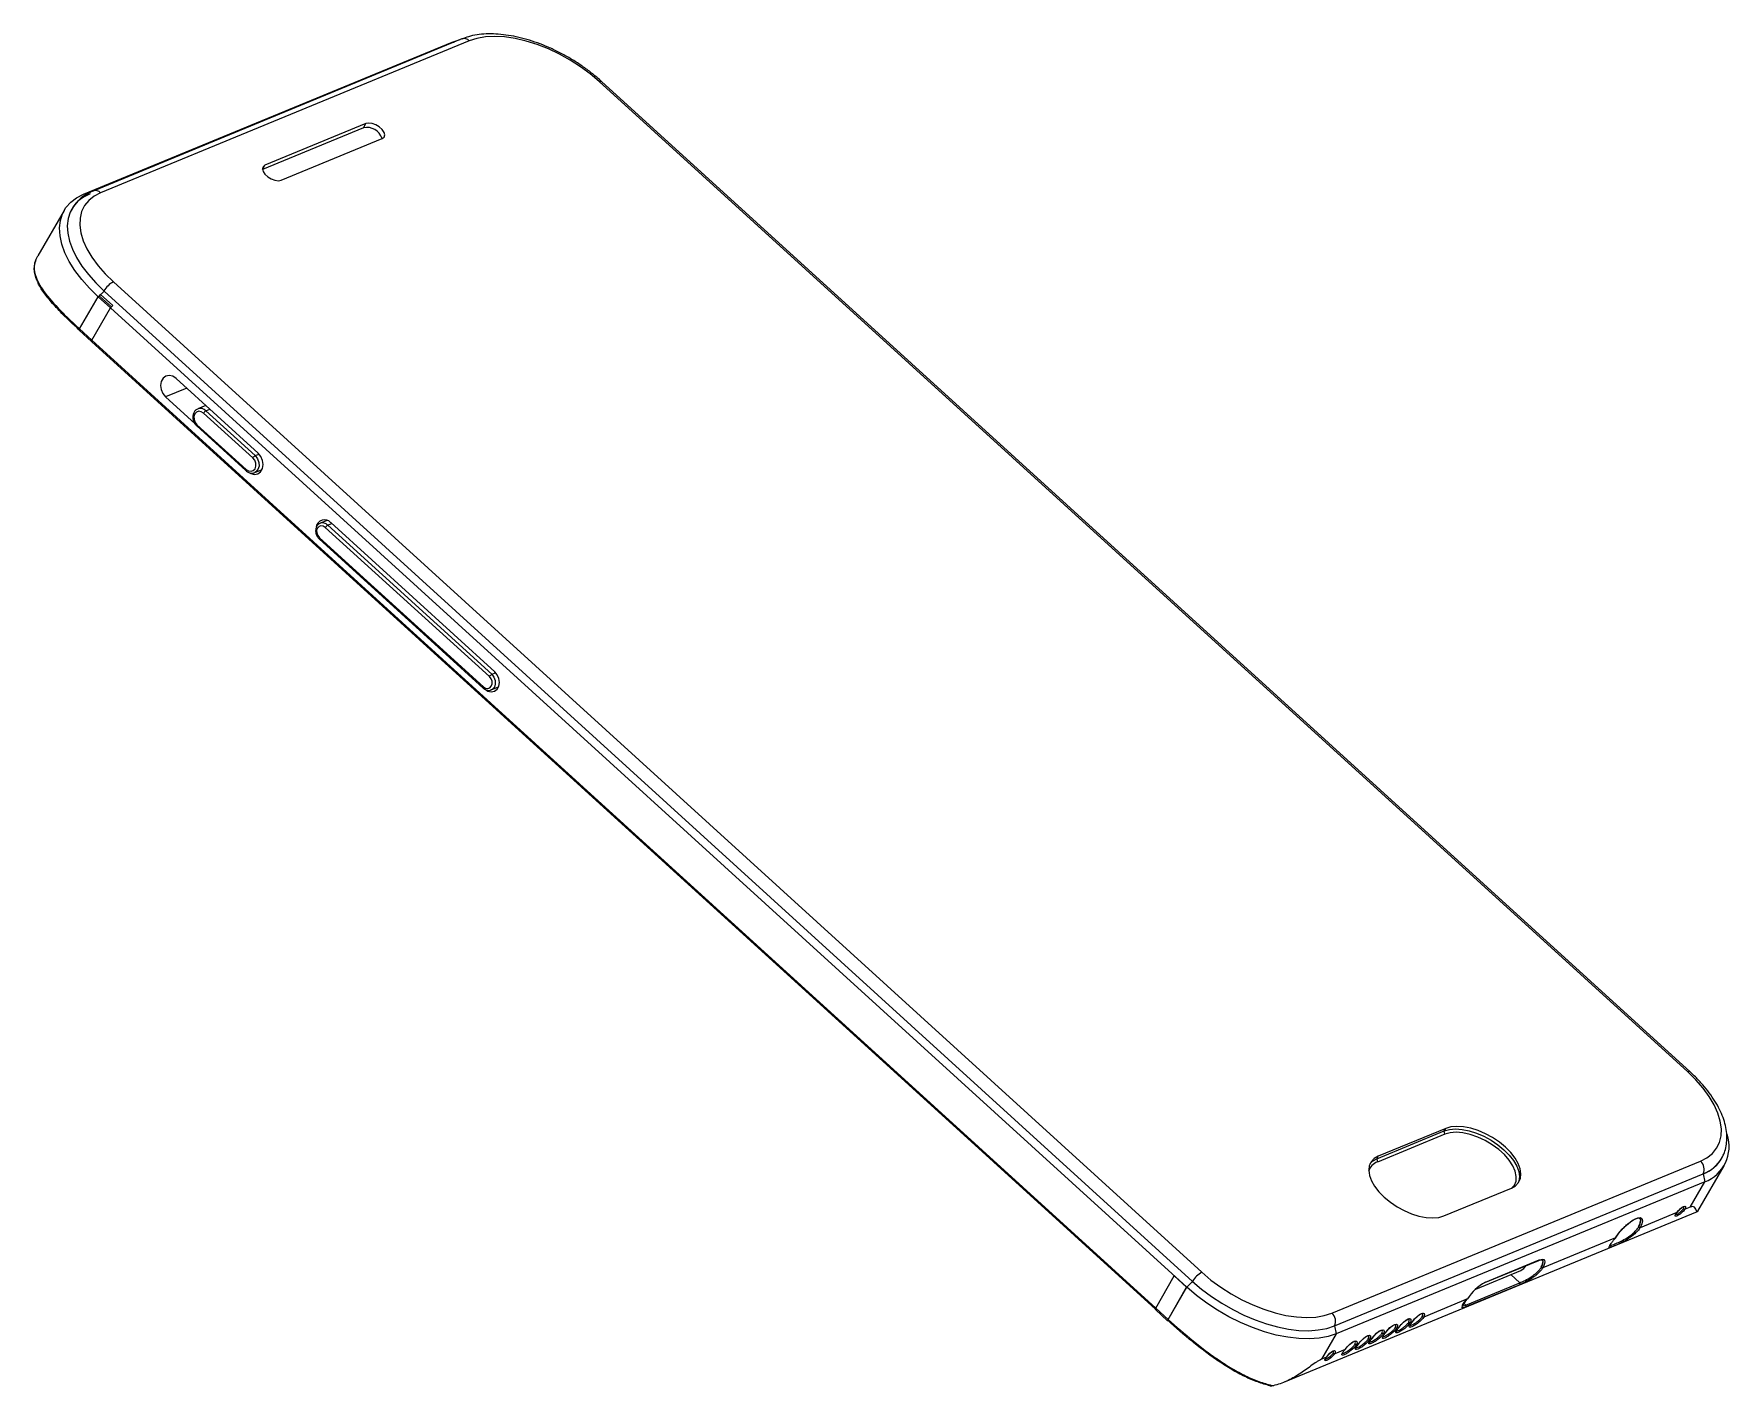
# Model space of a CAD drawing. Header units: millimetres. Extents: x -71 to 74, y -55 to 60.
import ezdxf

# ---------------------------------------------------------------- set-up
doc = ezdxf.new("R2010")
doc.units = ezdxf.units.MM

msp = doc.modelspace()

# ---------------------------------------------------------------- linework, layer by layer
at = {"color": 7, "linetype": 'Continuous', "lineweight": 15}
for p, q in [((-66.62, 46.65), (-35.15, 59.64)), ((-34.34, 59.92), (-65.8, 46.93)), ((-33.69, 59.76), (-65.16, 46.78)), ((70.33, -28.32), (-22.6, 56.28)), ((70.53, -28.31), (-22.4, 56.29)), ((-42.73, 52.33), (-51.35, 48.77)), ((-42.52, 52.69), (-51.15, 49.13)), ((-42.73, 52.33), (-42.52, 52.69)), ((-49.75, 47.86), (-41.12, 51.42)), ((-68.28, 45.28), (-70.52, 41.39)), ((-70.7, 41.06), (-70.51, 41.39)), ((-64.07, 39.17), (28.85, -45.43)), ((-66.97, 35.15), (-65.38, 37.9)), ((-65.38, 37.9), (-65.25, 37.95)), ((-64.33, 36.94), (-65.38, 37.9)), ((-64.87, 38.39), (-65.37, 37.9)), ((-65.25, 37.95), (-65.17, 38.1)), ((-65.25, 37.95), (-64.24, 37.03)), ((-65.17, 38.1), (-64.12, 37.14)), ((-64.87, 38.39), (28.06, -46.21)), ((-65.92, 34.19), (-64.33, 36.94)), ((-65.91, 34.19), (-64.32, 36.95)), ((-64.32, 36.95), (-64.33, 36.94)), ((-64.12, 37.14), (-64.32, 36.95)), ((27.56, -46.7), (-64.32, 36.95)), ((-66.99, 35.04), (-65.94, 34.08)), ((-65.92, 34.19), (-66.97, 35.15)), ((-65.93, 34.09), (24.88, -48.57)), ((-51.71, 24.54), (-58.72, 30.92)), ((-59.62, 29.35), (-57.1, 27.05)), ((-56.18, 28.61), (-56.87, 28.32)), ((-52.17, 24.13), (-56.37, 27.96)), ((-56.17, 28.15), (-51.97, 24.33)), ((-56.96, 26.87), (-52.76, 23.05)), ((-56.94, 26.97), (-52.74, 23.15)), ((-52.01, 22.88), (-51.38, 23.14)), ((-45.82, 18.8), (-46.42, 18.55)), ((-31.97, 5.45), (-45.98, 18.2)), ((-45.78, 18.4), (-31.77, 5.65)), ((-31.52, 5.86), (-45.52, 18.61)), ((-46.51, 17.22), (-32.5, 4.47)), ((-46.49, 17.32), (-32.48, 4.57)), ((-31.81, 4.32), (-31.2, 4.57)), ((49.67, -33.14), (43.91, -35.51)), ((49.54, -33.36), (49.67, -33.14)), ((43.79, -35.73), (49.54, -33.36)), ((49.59, -33.63), (43.84, -36.01)), ((49.59, -33.63), (49.54, -33.36)), ((39.95, -48.92), (71.42, -35.93)), ((43.79, -35.73), (43.91, -35.51)), ((43.79, -35.73), (43.84, -36.01)), ((40.17, -50.01), (71.64, -37.03)), ((71.2, -40.22), (73.44, -36.33)), ((71.64, -37.03), (71.78, -37.71)), ((71.78, -37.71), (40.31, -50.7)), ((49.52, -40.61), (55.27, -38.24)), ((70.53, -39.87), (71.78, -37.71)), ((35.84, -54.83), (71.16, -40.25)), ((69.41, -40.33), (66.27, -41.63)), ((69.42, -40.32), (69.41, -40.33)), ((70.53, -39.87), (70.1, -40.05)), ((71.19, -40.21), (71.19, -40.23)), ((66.27, -40.84), (66.25, -40.82)), ((64.15, -42.5), (57.96, -45.06)), ((53.02, -46.31), (57.62, -44.41)), ((53.05, -46.28), (57.65, -44.38)), ((57.93, -44.39), (57.92, -44.38)), ((24.91, -48.5), (26.49, -45.74)), ((26.51, -45.74), (26.49, -45.74)), ((26.49, -45.74), (27.55, -46.7)), ((28.06, -46.21), (27.56, -46.7)), ((52.23, -46.86), (56.07, -45.28)), ((25.96, -49.46), (27.55, -46.7)), ((25.97, -49.45), (27.56, -46.7)), ((27.55, -46.7), (27.56, -46.7)), ((51.53, -47.71), (47.8, -49.25)), ((51.39, -48.23), (55.99, -46.33)), ((56, -46.49), (51.39, -48.39)), ((24.88, -48.61), (25.93, -49.57)), ((24.91, -48.5), (25.96, -49.46)), ((25.98, -49.58), (25.94, -49.57)), ((40.17, -50.01), (40.31, -50.7)), ((44.54, -50.6), (44.35, -50.68)), ((44.54, -50.59), (44.54, -50.6)), ((45.69, -50.12), (45.5, -50.2)), ((45.69, -50.12), (45.69, -50.12)), ((46.84, -49.65), (46.65, -49.73)), ((46.84, -49.65), (46.84, -49.64)), ((40.31, -50.7), (39.07, -52.85)), ((41.08, -52.02), (40.19, -52.39)), ((41.09, -52.02), (41.09, -52.02)), ((42.23, -51.55), (42.05, -51.63)), ((42.24, -51.54), (42.24, -51.55)), ((43.39, -51.07), (43.2, -51.15)), ((43.39, -51.07), (43.39, -51.07)), ((39.5, -52.67), (39.07, -52.85)), ((39.51, -52.67), (39.5, -52.67))]:
    msp.add_line(p, q, dxfattribs=at)
at = {"color": 8, "linetype": 'Continuous', "lineweight": 15}
for p, q in [((-35.15, 59.64), (-34.97, 59.65)), ((-51.35, 48.78), (-51.15, 49.13)), ((-66.62, 46.65), (-66.29, 46.68)), ((-65.91, 34.19), (24.91, -48.49)), ((-57.81, 30.09), (-59.62, 29.35)), ((-56.17, 28.15), (-55.83, 28.29)), ((-51.97, 24.33), (-51.64, 24.46)), ((-45.78, 18.4), (-45.44, 18.54)), ((-31.77, 5.65), (-31.44, 5.78)), ((55.22, -45.63), (55.99, -46.33)), ((51.2, -48.05), (51.39, -48.23))]:
    msp.add_line(p, q, dxfattribs=at)
at = {"color": 7, "linetype": 'Continuous', "lineweight": 15, "flags": 128}
for points in [[(-35.15, 59.64), (-34.47, 59.87), (-34.46, 59.87)], [(-22.6, 56.28), (-23.37, 56.94), (-24.2, 57.55), (-25.08, 58.11), (-26, 58.62), (-26.94, 59.07), (-27.9, 59.44), (-28.84, 59.74), (-29.77, 59.95), (-30.67, 60.09), (-31.52, 60.14), (-32.32, 60.1), (-33.05, 59.97), (-33.69, 59.76)], [(-41.12, 51.42), (-40.97, 51.54), (-40.91, 51.72), (-40.97, 51.94), (-41.13, 52.18), (-41.38, 52.4), (-41.67, 52.58), (-41.99, 52.7), (-42.28, 52.74), (-42.52, 52.69)], [(-51.15, 49.13), (-51.3, 49.01), (-51.35, 48.83), (-51.3, 48.61), (-51.14, 48.37), (-50.89, 48.15), (-50.6, 47.97), (-50.28, 47.85), (-49.99, 47.81), (-49.75, 47.86)], [(-65.37, 37.9), (-66.12, 38.63), (-66.78, 39.38), (-67.36, 40.14), (-67.84, 40.91), (-68.21, 41.66), (-68.48, 42.4), (-68.63, 43.11), (-68.68, 43.78), (-68.6, 44.41), (-68.42, 44.99), (-68.12, 45.51), (-67.72, 45.97), (-67.22, 46.35), (-66.62, 46.65)], [(-66.06, 46.7), (-66.63, 46.41), (-67.11, 46.05), (-67.49, 45.62), (-67.77, 45.12), (-67.94, 44.57), (-68.01, 43.97), (-67.97, 43.33), (-67.82, 42.66), (-67.57, 41.96), (-67.21, 41.24), (-66.76, 40.52), (-66.21, 39.79), (-65.58, 39.08), (-64.87, 38.39)], [(-65.16, 46.78), (-65.72, 46.49), (-66.18, 46.12), (-66.54, 45.69), (-66.79, 45.18), (-66.92, 44.62), (-66.94, 44.01), (-66.85, 43.36), (-66.64, 42.68), (-66.33, 41.98), (-65.91, 41.27), (-65.38, 40.55), (-64.77, 39.85), (-64.07, 39.17)], [(-67.66, 45.34), (-67.77, 45.12), (-67.94, 44.57), (-68.01, 43.97), (-67.97, 43.33), (-67.82, 42.66), (-67.57, 41.96), (-67.21, 41.24), (-66.76, 40.52), (-66.21, 39.79), (-65.58, 39.08), (-64.87, 38.39)], [(-66.99, 35.04), (-66.99, 35.04), (-67, 35.05), (-67, 35.07), (-66.99, 35.08), (-66.99, 35.1), (-66.98, 35.12), (-66.97, 35.15)], [(-65.93, 34.07), (-65.94, 34.08), (-65.94, 34.09), (-65.95, 34.1), (-65.95, 34.11), (-65.94, 34.13), (-65.94, 34.15), (-65.93, 34.17), (-65.92, 34.19)], [(-65.93, 34.09), (-65.93, 34.1), (-65.93, 34.11), (-65.93, 34.12), (-65.93, 34.14), (-65.92, 34.16), (-65.92, 34.17), (-65.91, 34.19)], [(-58.72, 30.92), (-59, 31.11), (-59.31, 31.17), (-59.59, 31.12), (-59.83, 30.94), (-59.99, 30.67), (-60.05, 30.33), (-60, 29.97), (-59.85, 29.63), (-59.62, 29.35)], [(-56.37, 27.96), (-56.57, 28.08), (-56.79, 28.12), (-56.98, 28.05), (-57.13, 27.89), (-57.2, 27.67), (-57.19, 27.42), (-57.1, 27.17), (-56.94, 26.97)], [(-52.74, 23.15), (-52.54, 23.02), (-52.32, 22.99), (-52.13, 23.05), (-51.98, 23.21), (-51.91, 23.43), (-51.92, 23.68), (-52.01, 23.93), (-52.17, 24.13)], [(-52.51, 22.88), (-52.34, 22.79), (-52.03, 22.72), (-51.74, 22.77), (-51.51, 22.95), (-51.35, 23.22), (-51.29, 23.56), (-51.34, 23.92), (-51.48, 24.26), (-51.71, 24.54)], [(-45.98, 18.2), (-46.16, 18.31), (-46.35, 18.34), (-46.52, 18.28), (-46.65, 18.14), (-46.72, 17.95), (-46.71, 17.72), (-46.63, 17.5), (-46.49, 17.32)], [(-32.27, 4.32), (-32.1, 4.22), (-31.81, 4.16), (-31.55, 4.21), (-31.32, 4.38), (-31.18, 4.63), (-31.12, 4.94), (-31.17, 5.28), (-31.3, 5.6), (-31.52, 5.86)], [(-32.48, 4.57), (-32.3, 4.46), (-32.11, 4.43), (-31.94, 4.49), (-31.81, 4.63), (-31.74, 4.83), (-31.75, 5.05), (-31.83, 5.27), (-31.97, 5.45)], [(71.42, -35.93), (71.97, -35.64), (72.44, -35.28), (72.79, -34.84), (73.04, -34.34), (73.18, -33.78), (73.2, -33.17), (73.11, -32.52), (72.9, -31.84), (72.59, -31.13), (72.16, -30.42), (71.64, -29.71), (71.03, -29), (70.33, -28.32)], [(49.54, -33.36), (49.98, -33.23), (50.49, -33.19), (51.06, -33.23), (51.67, -33.35), (52.3, -33.54), (52.93, -33.81), (53.54, -34.15), (54.12, -34.53), (54.64, -34.96), (55.09, -35.42), (55.46, -35.89), (55.73, -36.36), (55.9, -36.82), (55.96, -37.25), (55.92, -37.64), (55.86, -37.8)], [(55.27, -38.24), (55.62, -38.04), (55.89, -37.76), (56.04, -37.42), (56.09, -37.03), (56.03, -36.6), (55.86, -36.14), (55.59, -35.67), (55.22, -35.2), (54.77, -34.74), (54.25, -34.31), (53.67, -33.93), (53.06, -33.59), (52.43, -33.32), (51.8, -33.13), (51.19, -33.01), (50.62, -32.97), (50.11, -33.01), (49.67, -33.14)], [(55.35, -38.2), (55.53, -37.99), (55.67, -37.64), (55.69, -37.24), (55.6, -36.8), (55.4, -36.33), (55.09, -35.85), (54.68, -35.38), (54.19, -34.93), (53.63, -34.53), (53.03, -34.17), (52.4, -33.88), (51.76, -33.66), (51.14, -33.52), (50.56, -33.47), (50.04, -33.51), (49.59, -33.63)], [(43.91, -35.51), (43.56, -35.72), (43.3, -35.99), (43.14, -36.33), (43.09, -36.72), (43.15, -37.15), (43.32, -37.61), (43.59, -38.08), (43.96, -38.56), (44.41, -39.01), (44.94, -39.44), (45.51, -39.83), (46.12, -40.16), (46.75, -40.43), (47.38, -40.63), (47.99, -40.75), (48.56, -40.78), (49.07, -40.74), (49.52, -40.61)], [(43.19, -36.18), (43.43, -35.94), (43.79, -35.73)], [(69.41, -40.33), (69.54, -40.16), (69.69, -40.01), (69.84, -39.88), (69.98, -39.8), (70.09, -39.78), (70.14, -39.82), (70.15, -39.91), (70.1, -40.05)], [(64.15, -42.5), (64.42, -42.12), (64.74, -41.74), (65.09, -41.4), (65.44, -41.11), (65.78, -40.9), (66.06, -40.78), (66.28, -40.76), (66.42, -40.85), (66.47, -41.03), (66.42, -41.3), (66.27, -41.63)], [(57.65, -44.38), (57.81, -44.33), (57.94, -44.32), (58.04, -44.35), (58.1, -44.43), (58.12, -44.54), (58.1, -44.68), (58.05, -44.86), (57.96, -45.06)], [(28.06, -46.21), (28.83, -46.87), (29.67, -47.5), (30.56, -48.08), (31.48, -48.62), (32.43, -49.09), (33.4, -49.5), (34.36, -49.83), (35.31, -50.1), (36.25, -50.28), (37.14, -50.39), (37.99, -50.42), (38.79, -50.36), (39.52, -50.23), (40.17, -50.01)], [(28.06, -46.21), (28.83, -46.87), (29.67, -47.5), (30.56, -48.08), (31.48, -48.62), (32.43, -49.09), (33.4, -49.5), (34.36, -49.83), (35.31, -50.1), (36.25, -50.28), (37.14, -50.39), (37.99, -50.42), (38.79, -50.36), (39.52, -50.23), (40.17, -50.01)], [(28.85, -45.43), (29.62, -46.09), (30.46, -46.7), (31.34, -47.27), (32.26, -47.78), (33.2, -48.22), (34.15, -48.59), (35.1, -48.89), (36.03, -49.11), (36.93, -49.24), (37.78, -49.29), (38.58, -49.25), (39.3, -49.12), (39.95, -48.92)], [(40.31, -50.7), (39.62, -50.92), (38.86, -51.07), (38.02, -51.12), (37.12, -51.1), (36.18, -50.98), (35.2, -50.79), (34.19, -50.51), (33.18, -50.15), (32.16, -49.72), (31.16, -49.23), (30.19, -48.67), (29.26, -48.06), (28.38, -47.4), (27.56, -46.7)], [(24.88, -48.61), (24.88, -48.6), (24.88, -48.59), (24.88, -48.58), (24.88, -48.56), (24.88, -48.54), (24.89, -48.52), (24.91, -48.5)], [(46.84, -49.65), (47.01, -49.42), (47.22, -49.21), (47.42, -49.05), (47.61, -48.94), (47.75, -48.91), (47.84, -48.96), (47.85, -49.07), (47.8, -49.25)], [(25.94, -49.57), (25.94, -49.57), (25.93, -49.56), (25.93, -49.55), (25.93, -49.53), (25.93, -49.52), (25.94, -49.5), (25.94, -49.48), (25.96, -49.46)], [(25.96, -49.56), (25.95, -49.55), (25.94, -49.54), (25.94, -49.53), (25.94, -49.52), (25.94, -49.51), (25.95, -49.49), (25.96, -49.47), (25.97, -49.45)], [(43.39, -51.07), (43.56, -50.85), (43.76, -50.64), (43.97, -50.47), (44.16, -50.37), (44.3, -50.34), (44.39, -50.38), (44.4, -50.5), (44.35, -50.68)], [(44.54, -50.6), (44.71, -50.37), (44.91, -50.16), (45.12, -50), (45.31, -49.89), (45.45, -49.86), (45.54, -49.91), (45.55, -50.02), (45.5, -50.2)], [(45.69, -50.12), (45.86, -49.9), (46.06, -49.69), (46.27, -49.52), (46.46, -49.42), (46.6, -49.39), (46.69, -49.43), (46.7, -49.55), (46.65, -49.73)], [(41.08, -52.02), (41.26, -51.8), (41.46, -51.59), (41.67, -51.42), (41.86, -51.32), (42, -51.28), (42.09, -51.33), (42.1, -51.45), (42.05, -51.63)], [(42.23, -51.55), (42.41, -51.32), (42.61, -51.11), (42.82, -50.95), (43.01, -50.84), (43.15, -50.81), (43.24, -50.86), (43.25, -50.97), (43.2, -51.15)], [(39.5, -52.67), (39.63, -52.51), (39.77, -52.35), (39.93, -52.22), (40.07, -52.15), (40.17, -52.12), (40.23, -52.16), (40.24, -52.26), (40.19, -52.39)]]:
    msp.add_lwpolyline(points, dxfattribs=at)
at = {"color": 8, "linetype": 'Continuous', "lineweight": 15, "flags": 128}
for points in [[(-22.6, 56.28), (-22.51, 56.31), (-22.45, 56.31), (-22.4, 56.29), (-22.4, 56.29)], [(-56.96, 26.87), (-56.97, 26.88), (-56.97, 26.9), (-56.96, 26.92), (-56.96, 26.94), (-56.94, 26.97)], [(-51.97, 24.33), (-51.77, 24.06), (-51.65, 23.75), (-51.63, 23.42), (-51.73, 23.13), (-51.92, 22.93), (-52, 22.88)], [(-52.76, 23.05), (-52.77, 23.06), (-52.77, 23.07), (-52.76, 23.09), (-52.75, 23.12), (-52.74, 23.15)], [(-46.51, 17.22), (-46.51, 17.23), (-46.51, 17.25), (-46.51, 17.27), (-46.5, 17.29), (-46.49, 17.32)], [(-32.5, 4.47), (-32.51, 4.48), (-32.51, 4.5), (-32.51, 4.52), (-32.5, 4.54), (-32.48, 4.57)], [(-31.77, 5.65), (-31.59, 5.41), (-31.48, 5.11), (-31.47, 4.81), (-31.55, 4.55), (-31.73, 4.36), (-31.81, 4.32)], [(70.53, -28.31), (70.53, -28.31), (70.48, -28.29), (70.41, -28.29), (70.33, -28.32)], [(69.97, -40.01), (70.01, -39.9), (70, -39.82), (69.99, -39.81)], [(66.14, -41.59), (66.28, -41.28), (66.32, -41.03), (66.28, -40.85), (66.27, -40.84)], [(57.83, -45.02), (57.92, -44.83), (57.96, -44.67), (57.98, -44.54), (57.96, -44.43), (57.93, -44.39)], [(47.66, -49.22), (47.71, -49.07), (47.7, -48.96), (47.68, -48.95)], [(44.21, -50.65), (44.26, -50.49), (44.25, -50.39), (44.23, -50.37)], [(45.36, -50.17), (45.41, -50.02), (45.4, -49.91), (45.38, -49.9)], [(46.51, -49.7), (46.56, -49.54), (46.55, -49.44), (46.53, -49.42)], [(41.91, -51.59), (41.96, -51.44), (41.95, -51.34), (41.93, -51.32)], [(43.06, -51.12), (43.11, -50.97), (43.1, -50.86), (43.08, -50.84)], [(40.06, -52.36), (40.1, -52.24), (40.09, -52.17), (40.08, -52.15)]]:
    msp.add_lwpolyline(points, dxfattribs=at)
at = {"color": 8, "linetype": 'Continuous', "lineweight": 15}
for centre, radius, start, end in [((-34.13, 59.34), 0.609, 43.7382, 109.4845), ((-65.6, 46.36), 0.609, 43.7374, 109.4994), ((-56.65, 27.7), 0.661, 43.5664, 109.9407), ((-46.22, 17.98), 0.606, 43.5732, 109.8138)]:
    msp.add_arc(centre, radius, start, end, dxfattribs=at)
at = {"color": 7, "linetype": 'Continuous', "lineweight": 15}
for centre, radius, start, end in [((-42.44, 50.98), 1.38, 18.4472, 102.1593), ((-63.13, 37.4), 2.01, 118.0764, 150.3112), ((-55.94, 27.71), 0.501, 118.0764, 150.3112), ((-51.74, 23.88), 0.501, 118.0764, 150.3112), ((-46.05, 18.14), 0.709, 42.426, 172.1279), ((-45.54, 17.95), 0.501, 118.0764, 150.3112), ((-31.54, 5.2), 0.501, 118.0764, 150.3112), ((70.63, -34.69), 3.23, 290.8197, 18.423), ((44.24, -37.12), 1.19, 109.72, 165.3796), ((70.8, -36.63), 0.928, 334.3761, 48.5137), ((70.57, -34.14), 3.08, 290.3809, 333.4107), ((70.55, -34.12), 3.11, 290.4852, 330.0402), ((55.48, -44.18), 1.25, 298.0945, 326.9155), ((57.6, -44.35), 0.0659, 292.9981, 330.9653), ((29.8, -47.2), 2.01, 118.0764, 150.3112), ((54.92, -49.79), 3.98, 117.9776, 148.515), ((53, -46.24), 0.0659, 292.9981, 330.9653), ((55.92, -46.41), 0.105, 312.0072, 51.5991), ((39.34, -49.61), 0.928, 334.3761, 48.5137), ((51.32, -48.31), 0.105, 312.0072, 51.5991)]:
    msp.add_arc(centre, radius, start, end, dxfattribs=at)
for points, knots in [([(-22.4, 56.29), (-22.52, 56.4), (-22.89, 56.72), (-23.53, 57.24), (-24.34, 57.81), (-25.19, 58.33), (-26.07, 58.81), (-26.96, 59.23), (-27.87, 59.59), (-28.78, 59.88), (-29.68, 60.11), (-30.57, 60.27), (-31.43, 60.35), (-32.25, 60.36), (-33.04, 60.28), (-33.74, 60.14), (-34.15, 59.99), (-34.34, 59.92)], [0, 0, 0, 0, 0.036597, 0.1057602, 0.1748426, 0.2438671, 0.31288, 0.3819209, 0.4510294, 0.520255, 0.5896483, 0.659259, 0.7291292, 0.7992775, 0.8696659, 0.9400901, 1, 1, 1, 1]), ([(-65.8, 46.93), (-65.92, 46.88), (-66.24, 46.74), (-66.71, 46.45), (-67.17, 46.03), (-67.49, 45.65), (-67.62, 45.4), (-67.65, 45.33)], [0, 0, 0, 0, 0.143019, 0.400721, 0.653149, 0.898953, 1, 1, 1, 1]), ([(-70.7, 41.04), (-70.75, 40.92), (-70.84, 40.66), (-70.87, 40.23), (-70.81, 39.78), (-70.69, 39.46), (-70.63, 39.3)], [0, 0, 0, 0, 0.230546, 0.486908, 0.745892, 1, 1, 1, 1]), ([(-70.7, 41.06), (-70.78, 40.89), (-70.82, 40.7), (-70.85, 40.31), (-70.83, 40.1), (-70.73, 39.67), (-70.64, 39.45), (-70.42, 39), (-70.28, 38.76), (-69.77, 38.01), (-69.33, 37.49), (-68.52, 36.65), (-68.23, 36.36), (-67.62, 35.76), (-67.3, 35.46), (-66.96, 35.15)], [0, 0, 0, 0, 0.125, 0.125, 0.25, 0.25, 0.375, 0.375, 0.5, 0.5, 0.75, 0.75, 0.875, 0.875, 1, 1, 1, 1]), ([(-66.97, 35.05), (-67.23, 35.29), (-67.76, 35.78), (-68.59, 36.59), (-69.42, 37.48), (-70.1, 38.37), (-70.47, 38.94), (-70.54, 39.18), (-70.54, 39.19)], [0, 0, 0, 0, 0.1545604, 0.3118033, 0.5397117, 0.7751549, 0.9963647, 1, 1, 1, 1]), ([(-56.87, 28.3), (-56.93, 28.28), (-57.05, 28.23), (-57.2, 28.04), (-57.29, 27.79), (-57.3, 27.5), (-57.22, 27.2), (-57.09, 26.99), (-56.99, 26.9), (-56.96, 26.87)], [0, 0, 0, 0, 0.105229, 0.265117, 0.4259, 0.591541, 0.761193, 0.933216, 1, 1, 1, 1]), ([(-52.76, 23.05), (-52.72, 23.01), (-52.6, 22.91), (-52.37, 22.83), (-52.14, 22.82), (-52.04, 22.88), (-52.01, 22.89)], [0, 0, 0, 0, 0.192498, 0.538853, 0.881765, 1, 1, 1, 1]), ([(-46.42, 18.54), (-46.47, 18.52), (-46.6, 18.46), (-46.73, 18.28), (-46.82, 18.03), (-46.81, 17.75), (-46.72, 17.48), (-46.6, 17.31), (-46.52, 17.23), (-46.51, 17.22)], [0, 0, 0, 0, 0.1147639, 0.2792888, 0.4467955, 0.6199403, 0.7976939, 0.9681856, 1, 1, 1, 1]), ([(-32.5, 4.47), (-32.46, 4.44), (-32.34, 4.34), (-32.13, 4.27), (-31.93, 4.27), (-31.83, 4.32), (-31.81, 4.33)], [0, 0, 0, 0, 0.203011, 0.566228, 0.887715, 1, 1, 1, 1]), ([(73.24, -35.65), (73.29, -35.55), (73.45, -35.28), (73.59, -34.79), (73.68, -34.19), (73.67, -33.56), (73.56, -32.9), (73.36, -32.22), (73.06, -31.52), (72.66, -30.81), (72.18, -30.11), (71.62, -29.41), (71.07, -28.82), (70.68, -28.46), (70.53, -28.31)], [0, 0, 0, 0, 0.048927, 0.132626, 0.216771, 0.302424, 0.390146, 0.479883, 0.571103, 0.663123, 0.755368, 0.847479, 0.939359, 1, 1, 1, 1]), ([(70.1, -40.05), (70.02, -40.16), (69.9, -40.28), (69.64, -40.5), (69.49, -40.59), (69.29, -40.67), (69.24, -40.66), (69.25, -40.55), (69.31, -40.45), (69.41, -40.33)], [0, 0, 0, 0, 0.25, 0.25, 0.5, 0.5, 0.75, 0.75, 1, 1, 1, 1]), ([(69.42, -40.33), (69.44, -40.3), (69.5, -40.22), (69.61, -40.08), (69.76, -39.95), (69.89, -39.86), (69.97, -39.82), (70.01, -39.82), (70, -39.81), (70, -39.81)], [0, 0, 0, 0, 0.116916, 0.306626, 0.50171, 0.694306, 0.845398, 0.972701, 1, 1, 1, 1]), ([(70.1, -40.05), (70.09, -40.05), (70.08, -40.05), (70.07, -40.05), (70.06, -40.06), (70.05, -40.06), (70.04, -40.05), (70.03, -40.05), (70.02, -40.05), (70.01, -40.04), (70, -40.04), (69.99, -40.03), (69.98, -40.03), (69.98, -40.02), (69.98, -40.02), (69.97, -40.02), (69.97, -40.02), (69.97, -40.01), (69.97, -40.01)], [0, 0, 0, 0, 0.0000335251, 0.0000335251, 0.0000335251, 0.0000670493, 0.0000670493, 0.0000670493, 0.0001005906, 0.0001005906, 0.0001005906, 0.0001341925, 0.0001341925, 0.0001341925, 0.0001494867, 0.0001494867, 0.0001494867, 0.0001548692, 0.0001548692, 0.0001548692, 0.0001548692]), ([(71.16, -40.24), (71.15, -40.25), (71.12, -40.27), (71.08, -40.19), (71.02, -40.03), (70.93, -39.87), (70.78, -39.79), (70.61, -39.85), (70.53, -39.87)], [0, 0, 0, 0, 0.105651, 0.320417, 0.533746, 0.747668, 0.893769, 1, 1, 1, 1]), ([(66.27, -41.63), (66.21, -41.71), (66.14, -41.8), (65.99, -41.97), (65.9, -42.05), (65.63, -42.31), (65.42, -42.47), (65.09, -42.68), (64.98, -42.75), (64.75, -42.87), (64.64, -42.93), (64.31, -43.08), (64.11, -43.16), (63.89, -43.26), (63.82, -43.28), (63.72, -43.32), (63.69, -43.33), (63.63, -43.34), (63.62, -43.34), (63.61, -43.31), (63.61, -43.29), (63.65, -43.2), (63.71, -43.1), (63.84, -42.91), (63.89, -42.83), (64.01, -42.68), (64.08, -42.59), (64.15, -42.5)], [0, 0, 0, 0, 0.0625, 0.0625, 0.125, 0.125, 0.25, 0.25, 0.3125, 0.3125, 0.375, 0.375, 0.5, 0.5, 0.5625, 0.5625, 0.625, 0.625, 0.6875, 0.6875, 0.75, 0.75, 0.875, 0.875, 0.9375, 0.9375, 1, 1, 1, 1]), ([(63.65, -43.16), (63.64, -43.17), (63.64, -43.2), (63.76, -43.14), (64.02, -43.04), (64.4, -42.88), (64.9, -42.65), (65.41, -42.33), (65.85, -41.95), (66.05, -41.7), (66.14, -41.59)], [0, 0, 0, 0, 0.028272, 0.183321, 0.282059, 0.422097, 0.561889, 0.713035, 0.867785, 1, 1, 1, 1]), ([(64.15, -42.52), (64.19, -42.46), (64.29, -42.29), (64.51, -42.01), (64.71, -41.78), (64.82, -41.67), (64.83, -41.66)], [0, 0, 0, 0, 0.199337, 0.580012, 0.962413, 1, 1, 1, 1]), ([(64.83, -41.66), (64.92, -41.57), (65.11, -41.37), (65.41, -41.13), (65.7, -40.94), (65.95, -40.82), (66.14, -40.78), (66.23, -40.8), (66.25, -40.83), (66.26, -40.84)], [0, 0, 0, 0, 0.144358, 0.30412, 0.463027, 0.620194, 0.774128, 0.92453, 1, 1, 1, 1]), ([(66.26, -40.84), (66.27, -40.84), (66.29, -40.86), (66.3, -40.98), (66.26, -41.18), (66.18, -41.38), (66.12, -41.51), (66.1, -41.54)], [0, 0, 0, 0, 0.139207, 0.389177, 0.655036, 0.920688, 1, 1, 1, 1]), ([(66.27, -41.63), (66.26, -41.63), (66.26, -41.63), (66.25, -41.63), (66.24, -41.63), (66.23, -41.63), (66.22, -41.63), (66.21, -41.63), (66.2, -41.62), (66.19, -41.62), (66.18, -41.62), (66.17, -41.61), (66.16, -41.6), (66.16, -41.6), (66.15, -41.6), (66.15, -41.59), (66.15, -41.59), (66.14, -41.59), (66.14, -41.59)], [0, 0, 0, 0, 0.0000335314, 0.0000335314, 0.0000335314, 0.0000670612, 0.0000670612, 0.0000670612, 0.0001006149, 0.0001006149, 0.0001006149, 0.0001342263, 0.0001342263, 0.0001342263, 0.0001496447, 0.0001496447, 0.0001496447, 0.000155341, 0.000155341, 0.000155341, 0.000155341]), ([(57.62, -44.41), (57.66, -44.39), (57.76, -44.35), (57.88, -44.36), (57.91, -44.36), (57.92, -44.38), (57.92, -44.39)], [0, 0, 0, 0, 0.211191, 0.597745, 0.982129, 1, 1, 1, 1]), ([(57.92, -44.39), (57.93, -44.4), (57.96, -44.44), (57.95, -44.59), (57.89, -44.78), (57.82, -44.91), (57.8, -44.96)], [0, 0, 0, 0, 0.2754076, 0.5506671, 0.8432654, 1, 1, 1, 1]), ([(55.99, -46.33), (56.05, -46.3), (56.12, -46.27), (56.27, -46.2), (56.35, -46.16), (56.61, -46.04), (56.79, -45.93), (57.06, -45.76), (57.14, -45.69), (57.31, -45.56), (57.39, -45.5), (57.54, -45.36), (57.61, -45.29), (57.73, -45.15), (57.78, -45.09), (57.83, -45.02)], [0, 0, 0, 0, 0.125, 0.125, 0.25, 0.25, 0.5, 0.5, 0.625, 0.625, 0.75, 0.75, 0.875, 0.875, 1, 1, 1, 1]), ([(57.96, -45.06), (57.91, -45.13), (57.85, -45.2), (57.72, -45.35), (57.65, -45.43), (57.49, -45.58), (57.41, -45.65), (57.23, -45.79), (57.14, -45.86), (56.86, -46.05), (56.66, -46.17), (56.39, -46.31), (56.3, -46.35), (56.14, -46.43), (56.06, -46.46), (56, -46.49)], [0, 0, 0, 0, 0.125, 0.125, 0.25, 0.25, 0.375, 0.375, 0.5, 0.5, 0.75, 0.75, 0.875, 0.875, 1, 1, 1, 1]), ([(57.96, -45.06), (57.95, -45.06), (57.95, -45.06), (57.94, -45.06), (57.93, -45.06), (57.92, -45.06), (57.91, -45.06), (57.9, -45.06), (57.89, -45.06), (57.88, -45.05), (57.87, -45.05), (57.86, -45.04), (57.85, -45.03), (57.84, -45.03), (57.84, -45.03), (57.84, -45.02), (57.83, -45.02), (57.83, -45.02), (57.83, -45.02)], [0, 0, 0, 0, 0.000033531, 0.000033531, 0.000033531, 0.0000670606, 0.0000670606, 0.0000670606, 0.0001006136, 0.0001006136, 0.0001006136, 0.0001342245, 0.0001342245, 0.0001342245, 0.0001495025, 0.0001495025, 0.0001495025, 0.0001551788, 0.0001551788, 0.0001551788, 0.0001551788]), ([(51.39, -48.39), (51.33, -48.41), (51.27, -48.44), (51.18, -48.47), (51.14, -48.47), (51.07, -48.48), (51.05, -48.45), (51.08, -48.36), (51.1, -48.32), (51.15, -48.23), (51.18, -48.18), (51.26, -48.07), (51.3, -48), (51.41, -47.86), (51.46, -47.79), (51.53, -47.71)], [0, 0, 0, 0, 0.125, 0.125, 0.25, 0.25, 0.5, 0.5, 0.625, 0.625, 0.75, 0.75, 0.875, 0.875, 1, 1, 1, 1]), ([(51.47, -47.69), (51.39, -47.78), (51.23, -47.99), (51.09, -48.2), (51.06, -48.31), (51.14, -48.32), (51.31, -48.26), (51.39, -48.23)], [0, 0, 0, 0, 0.182074, 0.397029, 0.604799, 0.802346, 1, 1, 1, 1]), ([(46.84, -49.65), (46.87, -49.61), (46.95, -49.5), (47.11, -49.32), (47.32, -49.13), (47.5, -49), (47.64, -48.94), (47.69, -48.95), (47.69, -48.95), (47.68, -48.95)], [0, 0, 0, 0, 0.097159, 0.284372, 0.472773, 0.659244, 0.816656, 0.962498, 1, 1, 1, 1]), ([(34.68, -55.12), (34.33, -55.04), (33.98, -54.93), (33.25, -54.67), (32.88, -54.51), (32.14, -54.15), (31.77, -53.95), (31.02, -53.51), (30.64, -53.27), (29.89, -52.77), (29.52, -52.5), (28.96, -52.08), (28.78, -51.94), (28.41, -51.65), (28.22, -51.5), (27.31, -50.76), (26.62, -50.16), (25.96, -49.56)], [0, 0, 0, 0, 0.125, 0.125, 0.25, 0.25, 0.375, 0.375, 0.5, 0.5, 0.625, 0.625, 0.6875, 0.6875, 0.75, 0.75, 1, 1, 1, 1]), ([(25.97, -49.45), (26.65, -50.07), (27.36, -50.69), (28.3, -51.45), (28.49, -51.6), (28.87, -51.89), (29.06, -52.04), (29.63, -52.47), (30.02, -52.74), (30.79, -53.26), (31.18, -53.51), (31.95, -53.95), (32.34, -54.16), (32.91, -54.43), (33.1, -54.51), (33.48, -54.67), (33.67, -54.74), (34.23, -54.94), (34.59, -55.04), (34.95, -55.12)], [0, 0, 0, 0, 0.25, 0.25, 0.3125, 0.3125, 0.375, 0.375, 0.5, 0.5, 0.625, 0.625, 0.75, 0.75, 0.8125, 0.8125, 0.875, 0.875, 1, 1, 1, 1]), ([(43.39, -51.08), (43.42, -51.04), (43.5, -50.93), (43.66, -50.74), (43.87, -50.55), (44.05, -50.43), (44.19, -50.37), (44.24, -50.37), (44.23, -50.37), (44.23, -50.37)], [0, 0, 0, 0, 0.097159, 0.284372, 0.472773, 0.659244, 0.816656, 0.962498, 1, 1, 1, 1]), ([(44.34, -50.68), (44.34, -50.68), (44.33, -50.68), (44.32, -50.68), (44.31, -50.69), (44.3, -50.69), (44.29, -50.68), (44.28, -50.68), (44.27, -50.68), (44.26, -50.67), (44.25, -50.67), (44.24, -50.66), (44.23, -50.66), (44.22, -50.66), (44.22, -50.65), (44.22, -50.65), (44.22, -50.65), (44.21, -50.65), (44.21, -50.65)], [0, 0, 0, 0, 0.0000335294, 0.0000335294, 0.0000335294, 0.0000670577, 0.0000670577, 0.0000670577, 0.0001006064, 0.0001006064, 0.0001006064, 0.000134214, 0.000134214, 0.000134214, 0.0001485633, 0.0001485633, 0.0001485633, 0.0001541189, 0.0001541189, 0.0001541189, 0.0001541189]), ([(45.5, -50.2), (45.4, -50.35), (45.22, -50.54), (44.92, -50.78), (44.82, -50.85), (44.62, -50.97), (44.53, -51.02), (44.39, -51.08), (44.33, -51.09), (44.27, -51.08), (44.25, -51.05), (44.27, -50.97), (44.3, -50.91), (44.4, -50.77), (44.46, -50.68), (44.54, -50.6)], [0, 0, 0, 0, 0.25, 0.25, 0.375, 0.375, 0.5, 0.5, 0.625, 0.625, 0.75, 0.75, 0.875, 0.875, 1, 1, 1, 1]), ([(44.54, -50.6), (44.57, -50.56), (44.65, -50.45), (44.81, -50.27), (45.02, -50.08), (45.2, -49.95), (45.34, -49.89), (45.39, -49.9), (45.38, -49.9), (45.38, -49.9)], [0, 0, 0, 0, 0.097159, 0.284372, 0.472773, 0.659244, 0.816656, 0.962498, 1, 1, 1, 1]), ([(45.5, -50.2), (45.49, -50.21), (45.48, -50.21), (45.47, -50.21), (45.46, -50.21), (45.45, -50.21), (45.44, -50.21), (45.43, -50.21), (45.42, -50.2), (45.41, -50.2), (45.4, -50.2), (45.39, -50.19), (45.38, -50.18), (45.37, -50.18), (45.37, -50.18), (45.37, -50.17), (45.37, -50.17), (45.37, -50.17), (45.36, -50.17)], [0, 0, 0, 0, 0.0000335294, 0.0000335294, 0.0000335294, 0.0000670577, 0.0000670577, 0.0000670577, 0.0001006064, 0.0001006064, 0.0001006064, 0.000134214, 0.000134214, 0.000134214, 0.0001485633, 0.0001485633, 0.0001485633, 0.0001541189, 0.0001541189, 0.0001541189, 0.0001541189]), ([(46.65, -49.73), (46.55, -49.88), (46.37, -50.06), (46.07, -50.3), (45.97, -50.37), (45.78, -50.49), (45.68, -50.54), (45.54, -50.6), (45.48, -50.61), (45.42, -50.6), (45.4, -50.58), (45.42, -50.49), (45.45, -50.44), (45.55, -50.29), (45.61, -50.21), (45.69, -50.12)], [0, 0, 0, 0, 0.25, 0.25, 0.375, 0.375, 0.5, 0.5, 0.625, 0.625, 0.75, 0.75, 0.875, 0.875, 1, 1, 1, 1]), ([(45.69, -50.13), (45.72, -50.09), (45.8, -49.98), (45.96, -49.79), (46.17, -49.6), (46.35, -49.48), (46.49, -49.42), (46.54, -49.42), (46.54, -49.42), (46.53, -49.42)], [0, 0, 0, 0, 0.097159, 0.284372, 0.472773, 0.659244, 0.816656, 0.962498, 1, 1, 1, 1]), ([(46.65, -49.73), (46.64, -49.73), (46.63, -49.73), (46.62, -49.73), (46.61, -49.74), (46.6, -49.74), (46.59, -49.73), (46.58, -49.73), (46.57, -49.73), (46.56, -49.72), (46.55, -49.72), (46.54, -49.71), (46.53, -49.71), (46.53, -49.71), (46.52, -49.7), (46.52, -49.7), (46.52, -49.7), (46.52, -49.7), (46.51, -49.7)], [0, 0, 0, 0, 0.0000335294, 0.0000335294, 0.0000335294, 0.0000670577, 0.0000670577, 0.0000670577, 0.0001006064, 0.0001006064, 0.0001006064, 0.000134214, 0.000134214, 0.000134214, 0.0001485633, 0.0001485633, 0.0001485633, 0.0001541189, 0.0001541189, 0.0001541189, 0.0001541189]), ([(47.8, -49.25), (47.7, -49.4), (47.52, -49.59), (47.22, -49.83), (47.12, -49.9), (46.93, -50.02), (46.84, -50.07), (46.69, -50.13), (46.63, -50.14), (46.57, -50.13), (46.55, -50.1), (46.57, -50.02), (46.6, -49.96), (46.7, -49.82), (46.76, -49.74), (46.84, -49.65)], [0, 0, 0, 0, 0.25, 0.25, 0.375, 0.375, 0.5, 0.5, 0.625, 0.625, 0.75, 0.75, 0.875, 0.875, 1, 1, 1, 1]), ([(47.8, -49.25), (47.79, -49.26), (47.78, -49.26), (47.77, -49.26), (47.76, -49.26), (47.75, -49.26), (47.74, -49.26), (47.73, -49.26), (47.72, -49.25), (47.71, -49.25), (47.7, -49.25), (47.69, -49.24), (47.68, -49.23), (47.68, -49.23), (47.67, -49.23), (47.67, -49.22), (47.67, -49.22), (47.67, -49.22), (47.66, -49.22)], [0, 0, 0, 0, 0.0000335294, 0.0000335294, 0.0000335294, 0.0000670577, 0.0000670577, 0.0000670577, 0.0001006064, 0.0001006064, 0.0001006064, 0.000134214, 0.000134214, 0.000134214, 0.0001485633, 0.0001485633, 0.0001485633, 0.0001541189, 0.0001541189, 0.0001541189, 0.0001541189]), ([(42.04, -51.63), (41.95, -51.78), (41.77, -51.96), (41.47, -52.2), (41.37, -52.27), (41.17, -52.39), (41.08, -52.44), (40.94, -52.5), (40.88, -52.51), (40.81, -52.5), (40.8, -52.48), (40.82, -52.39), (40.85, -52.33), (40.94, -52.19), (41.01, -52.11), (41.09, -52.02)], [0, 0, 0, 0, 0.25, 0.25, 0.375, 0.375, 0.5, 0.5, 0.625, 0.625, 0.75, 0.75, 0.875, 0.875, 1, 1, 1, 1]), ([(41.09, -52.02), (41.12, -51.99), (41.19, -51.88), (41.36, -51.69), (41.56, -51.5), (41.75, -51.37), (41.88, -51.32), (41.94, -51.32), (41.93, -51.32), (41.93, -51.32)], [0, 0, 0, 0, 0.097159, 0.284372, 0.472773, 0.659244, 0.816656, 0.962498, 1, 1, 1, 1]), ([(42.04, -51.63), (42.04, -51.63), (42.03, -51.63), (42.02, -51.63), (42.01, -51.64), (42, -51.63), (41.99, -51.63), (41.98, -51.63), (41.97, -51.63), (41.96, -51.62), (41.95, -51.62), (41.94, -51.61), (41.93, -51.61), (41.92, -51.6), (41.92, -51.6), (41.92, -51.6), (41.92, -51.6), (41.91, -51.6), (41.91, -51.59)], [0, 0, 0, 0, 0.0000335294, 0.0000335294, 0.0000335294, 0.0000670577, 0.0000670577, 0.0000670577, 0.0001006064, 0.0001006064, 0.0001006064, 0.000134214, 0.000134214, 0.000134214, 0.0001485633, 0.0001485633, 0.0001485633, 0.0001541189, 0.0001541189, 0.0001541189, 0.0001541189]), ([(43.19, -51.15), (43.1, -51.3), (42.92, -51.49), (42.62, -51.73), (42.52, -51.8), (42.32, -51.92), (42.23, -51.96), (42.09, -52.02), (42.03, -52.04), (41.96, -52.03), (41.95, -52), (41.97, -51.92), (42, -51.86), (42.09, -51.72), (42.16, -51.63), (42.24, -51.55)], [0, 0, 0, 0, 0.25, 0.25, 0.375, 0.375, 0.5, 0.5, 0.625, 0.625, 0.75, 0.75, 0.875, 0.875, 1, 1, 1, 1]), ([(42.24, -51.55), (42.27, -51.51), (42.34, -51.4), (42.51, -51.22), (42.72, -51.03), (42.9, -50.9), (43.03, -50.84), (43.09, -50.85), (43.08, -50.85), (43.08, -50.85)], [0, 0, 0, 0, 0.097159, 0.2843722, 0.4727728, 0.6592437, 0.8166563, 0.9624982, 1, 1, 1, 1]), ([(43.19, -51.15), (43.19, -51.16), (43.18, -51.16), (43.17, -51.16), (43.16, -51.16), (43.15, -51.16), (43.14, -51.16), (43.13, -51.16), (43.12, -51.15), (43.11, -51.15), (43.1, -51.14), (43.09, -51.14), (43.08, -51.13), (43.07, -51.13), (43.07, -51.13), (43.07, -51.12), (43.07, -51.12), (43.06, -51.12), (43.06, -51.12)], [0, 0, 0, 0, 0.0000335294, 0.0000335294, 0.0000335294, 0.0000670577, 0.0000670577, 0.0000670577, 0.0001006064, 0.0001006064, 0.0001006064, 0.000134214, 0.000134214, 0.000134214, 0.0001485633, 0.0001485633, 0.0001485633, 0.0001541189, 0.0001541189, 0.0001541189, 0.0001541189]), ([(44.34, -50.68), (44.25, -50.83), (44.07, -51.01), (43.77, -51.25), (43.67, -51.32), (43.47, -51.44), (43.38, -51.49), (43.24, -51.55), (43.18, -51.56), (43.11, -51.55), (43.1, -51.53), (43.12, -51.44), (43.15, -51.38), (43.24, -51.24), (43.31, -51.16), (43.39, -51.07)], [0, 0, 0, 0, 0.25, 0.25, 0.375, 0.375, 0.5, 0.5, 0.625, 0.625, 0.75, 0.75, 0.875, 0.875, 1, 1, 1, 1]), ([(39.07, -52.85), (39.01, -52.88), (38.94, -52.91), (38.79, -53), (38.72, -53.05), (38.48, -53.2), (38.32, -53.32), (38, -53.55), (37.83, -53.67), (37.5, -53.91), (37.33, -54.03), (36.81, -54.36), (36.45, -54.56), (35.72, -54.89), (35.33, -55.03), (34.95, -55.12)], [0, 0, 0, 0, 0.0625, 0.0625, 0.125, 0.125, 0.25, 0.25, 0.375, 0.375, 0.5, 0.5, 0.75, 0.75, 1, 1, 1, 1]), ([(40.19, -52.39), (40.11, -52.5), (39.99, -52.63), (39.72, -52.84), (39.58, -52.93), (39.38, -53.02), (39.33, -53.01), (39.34, -52.89), (39.4, -52.79), (39.5, -52.67)], [0, 0, 0, 0, 0.25, 0.25, 0.5, 0.5, 0.75, 0.75, 1, 1, 1, 1]), ([(39.51, -52.67), (39.53, -52.64), (39.58, -52.56), (39.7, -52.43), (39.84, -52.29), (39.97, -52.2), (40.06, -52.16), (40.1, -52.16), (40.09, -52.16), (40.09, -52.16)], [0, 0, 0, 0, 0.116916, 0.306626, 0.50171, 0.694306, 0.845398, 0.972701, 1, 1, 1, 1]), ([(40.19, -52.39), (40.18, -52.4), (40.17, -52.4), (40.16, -52.4), (40.15, -52.4), (40.14, -52.4), (40.13, -52.4), (40.12, -52.4), (40.11, -52.39), (40.1, -52.39), (40.09, -52.38), (40.08, -52.38), (40.07, -52.37), (40.07, -52.37), (40.06, -52.36), (40.06, -52.36), (40.06, -52.36), (40.06, -52.36), (40.06, -52.36)], [0, 0, 0, 0, 0.0000335251, 0.0000335251, 0.0000335251, 0.0000670493, 0.0000670493, 0.0000670493, 0.0001005906, 0.0001005906, 0.0001005906, 0.0001341925, 0.0001341925, 0.0001341925, 0.0001494867, 0.0001494867, 0.0001494867, 0.0001548692, 0.0001548692, 0.0001548692, 0.0001548692]), ([(34.95, -55.12), (34.92, -55.13), (34.89, -55.13), (34.82, -55.15), (34.79, -55.15), (34.72, -55.15), (34.69, -55.15), (34.66, -55.14), (34.67, -55.13), (34.68, -55.12)], [0, 0, 0, 0, 0.25, 0.25, 0.5, 0.5, 0.75, 0.75, 1, 1, 1, 1])]:
    msp.add_open_spline(points, degree=3, knots=knots, dxfattribs=at)
at = {"color": 8, "linetype": 'Continuous', "lineweight": 15}
for points, knots in [([(69.26, -40.49), (69.26, -40.5), (69.27, -40.51), (69.31, -40.5), (69.38, -40.48), (69.48, -40.43), (69.61, -40.35), (69.74, -40.25), (69.87, -40.13), (69.94, -40.05), (69.97, -40.01)], [0, 0, 0, 0, 0.0140682, 0.1613225, 0.2523074, 0.396653, 0.541135, 0.6870288, 0.8349999, 1, 1, 1, 1]), ([(43.13, -51.39), (43.15, -51.4), (43.17, -51.41), (43.27, -51.38), (43.41, -51.32), (43.6, -51.21), (43.81, -51.06), (44, -50.9), (44.14, -50.75), (44.19, -50.67), (44.21, -50.65)], [0, 0, 0, 0, 0.125579, 0.216097, 0.35495, 0.493887, 0.634645, 0.778459, 0.923521, 1, 1, 1, 1]), ([(44.28, -50.92), (44.3, -50.92), (44.32, -50.94), (44.42, -50.91), (44.56, -50.84), (44.75, -50.73), (44.96, -50.59), (45.15, -50.42), (45.29, -50.28), (45.34, -50.2), (45.36, -50.17)], [0, 0, 0, 0, 0.125579, 0.216097, 0.35495, 0.493887, 0.634645, 0.778459, 0.923521, 1, 1, 1, 1]), ([(45.43, -50.44), (45.45, -50.45), (45.47, -50.46), (45.57, -50.43), (45.71, -50.37), (45.9, -50.26), (46.11, -50.11), (46.3, -49.95), (46.44, -49.8), (46.49, -49.72), (46.51, -49.7)], [0, 0, 0, 0, 0.125579, 0.216097, 0.35495, 0.493887, 0.634645, 0.778459, 0.923521, 1, 1, 1, 1]), ([(46.58, -49.97), (46.6, -49.97), (46.62, -49.99), (46.72, -49.96), (46.86, -49.9), (47.05, -49.78), (47.26, -49.64), (47.45, -49.47), (47.59, -49.33), (47.65, -49.25), (47.66, -49.22)], [0, 0, 0, 0, 0.125579, 0.216097, 0.35495, 0.493887, 0.634645, 0.778459, 0.923521, 1, 1, 1, 1]), ([(40.83, -52.34), (40.85, -52.35), (40.87, -52.36), (40.97, -52.33), (41.11, -52.27), (41.3, -52.16), (41.5, -52.01), (41.7, -51.85), (41.84, -51.7), (41.89, -51.62), (41.91, -51.59)], [0, 0, 0, 0, 0.1255787, 0.2160972, 0.3549497, 0.4938867, 0.6346454, 0.7784585, 0.9235207, 1, 1, 1, 1]), ([(41.98, -51.87), (42, -51.87), (42.02, -51.88), (42.12, -51.86), (42.26, -51.79), (42.45, -51.68), (42.66, -51.54), (42.85, -51.37), (42.99, -51.23), (43.04, -51.15), (43.06, -51.12)], [0, 0, 0, 0, 0.125579, 0.216097, 0.35495, 0.493887, 0.634645, 0.778459, 0.923521, 1, 1, 1, 1]), ([(39.35, -52.84), (39.35, -52.84), (39.36, -52.85), (39.39, -52.85), (39.47, -52.83), (39.56, -52.78), (39.69, -52.69), (39.83, -52.59), (39.96, -52.47), (40.02, -52.4), (40.06, -52.36)], [0, 0, 0, 0, 0.0140682, 0.1613225, 0.2523074, 0.396653, 0.541135, 0.6870288, 0.8349999, 1, 1, 1, 1])]:
    msp.add_open_spline(points, degree=3, knots=knots, dxfattribs=at)
at = {"color": 7, "linetype": 'Continuous', "lineweight": 15}
for points in [[(69.41, -40.33), (69.41, -40.33), (69.41, -40.33), (69.41, -40.33)], [(70.1, -40.05), (70.1, -40.05), (70.1, -40.05), (70.1, -40.05)], [(66.27, -41.63), (66.27, -41.63), (66.27, -41.63), (66.27, -41.63)], [(57.96, -45.06), (57.96, -45.06), (57.96, -45.06), (57.96, -45.06)], [(51.53, -47.71), (51.53, -47.71), (51.53, -47.71), (51.53, -47.71)], [(44.54, -50.6), (44.54, -50.6), (44.54, -50.6), (44.54, -50.6)], [(45.5, -50.2), (45.5, -50.2), (45.5, -50.2), (45.5, -50.2)], [(45.69, -50.12), (45.69, -50.12), (45.69, -50.12), (45.69, -50.12)], [(46.65, -49.73), (46.65, -49.73), (46.65, -49.73), (46.65, -49.73)], [(46.84, -49.65), (46.84, -49.65), (46.84, -49.65), (46.84, -49.65)], [(47.8, -49.25), (47.8, -49.25), (47.8, -49.25), (47.8, -49.25)], [(41.09, -52.02), (41.09, -52.02), (41.08, -52.02), (41.08, -52.02)], [(42.05, -51.63), (42.04, -51.63), (42.04, -51.63), (42.04, -51.63)], [(42.24, -51.55), (42.24, -51.55), (42.24, -51.55), (42.23, -51.55)], [(43.2, -51.15), (43.2, -51.15), (43.19, -51.15), (43.19, -51.15)], [(43.39, -51.07), (43.39, -51.07), (43.39, -51.07), (43.39, -51.07)], [(44.35, -50.68), (44.35, -50.68), (44.35, -50.68), (44.34, -50.68)], [(39.5, -52.67), (39.5, -52.67), (39.5, -52.67), (39.5, -52.67)], [(40.19, -52.39), (40.19, -52.39), (40.19, -52.39), (40.19, -52.39)]]:
    msp.add_open_spline(points, degree=3, dxfattribs=at)

doc.saveas('drawing.dxf')
